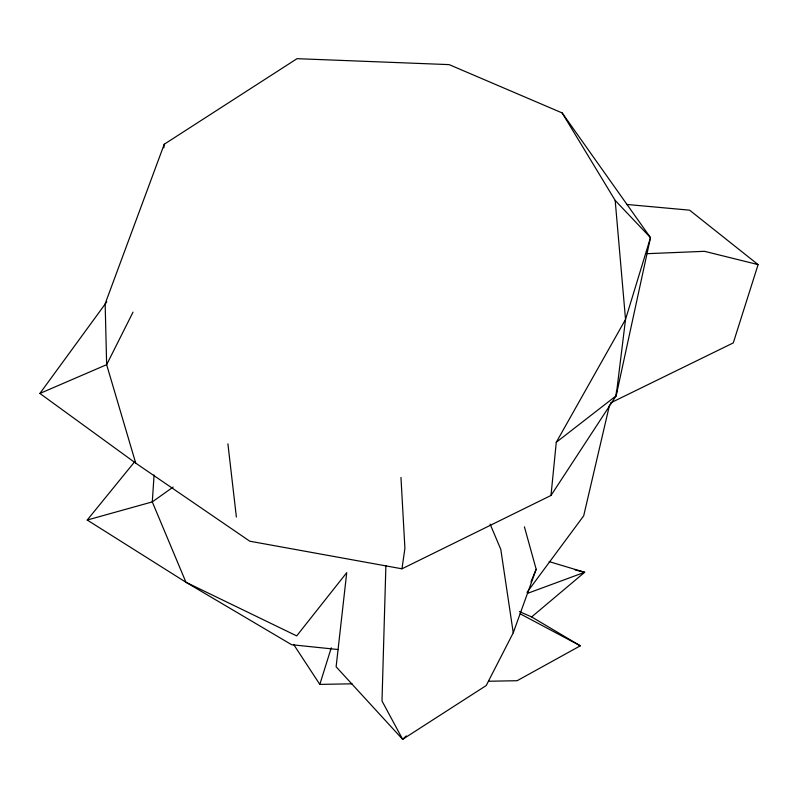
<?xml version="1.0" encoding="UTF-8"?>
<svg xmlns="http://www.w3.org/2000/svg" width="798" height="798" viewBox="0 0 798 798"><rect width="100%" height="100%" fill="white"/><g stroke="black" fill="none" stroke-linecap="round" stroke-linejoin="round"><path stroke-width="1.2" d="M385.883 565.692L382.003 700.983L402.651 739.327L486.211 685.552L513.254 632.794L536.176 569.263L524.406 526.82M154.094 474.97L152.288 501.892L185.964 582.271L291.629 644.714L338.362 649.562M106.782 301.844L39.9 393.444L135.72 463.129L249.794 541.214L401.963 568.804L550.989 495.468L616.156 395.808L616.525 390.84M550.989 495.468L556.276 442.282L625.532 319.419L650.49 237.644L562.161 112.937L449.124 64.618L297.036 58.673L164.248 144.229L105.156 303.729L106.643 364.676L135.72 463.129M163.859 147.81L164.248 144.229M556.276 442.282L616.156 395.808L625.532 319.419L615.178 200.428L562.161 112.937M401.963 568.804L404.915 548.306L400.965 477.433M616.156 395.808L650.49 237.644L615.178 200.428M609.582 404.885L583.687 515.847L527.029 592.355M352.078 683.806L319.818 684.405L331.26 647.816M626.61 204.438L689.592 210.163L758.1 264.607L733.282 342.901L610.44 402.99M530.979 581.802L536.176 569.263M133.027 312.138L106.643 364.676L39.9 393.444M406.272 735.916L402.651 739.327L336.118 666.789L346.731 572.655L296.686 635.886L185.964 582.271L87.211 520.037L134.902 461.463M519.408 611.587L531.648 616.924L584.665 572.266L549.144 561.622M173.156 487.069L152.288 501.892L87.211 520.037M531.648 616.924L580.326 645.811L517.124 680.714L488.585 681.243M527.388 593.423L584.665 572.266L575.069 569.932M647.298 253.674L704.494 251.32L758.1 264.607M520.186 613.822L580.326 645.811M293.584 644.365L319.818 684.405M490.112 524.116L500.795 549.353L513.254 632.794M227.909 443.818L236.378 517.034"/></g></svg>
